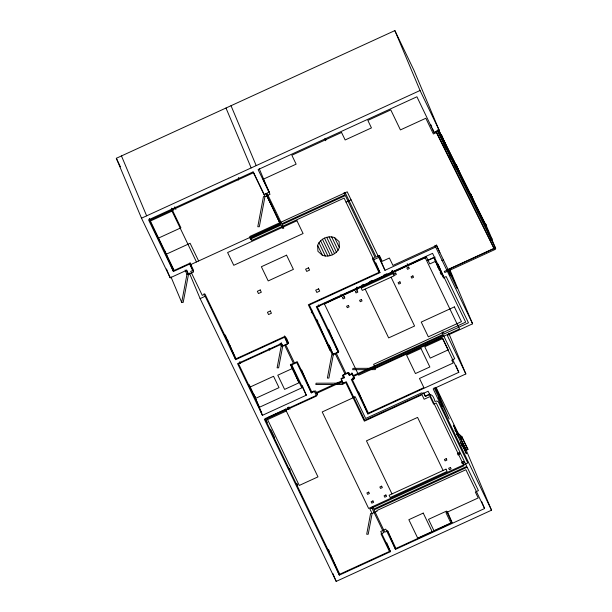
<?xml version="1.0" encoding="UTF-8"?>
<svg xmlns="http://www.w3.org/2000/svg" width="612" height="612" viewBox="0 0 612 612"><rect width="100%" height="100%" fill="white"/><g stroke="black" fill="none" stroke-linecap="round" stroke-linejoin="round"><path stroke-width="0.92" d="M186.629 269.984L188.481 274.39L183.202 302.397L181.688 302.397L186.958 274.39L185.107 269.999M238.198 180.142L238.711 177.404M311.301 312.839L311.829 310.039M329.21 345.076L333.288 354.769L328.904 378.071L327.382 378.071L331.765 354.769L333.288 354.769L338.321 352.458L328.698 329.554M343.164 383.143L342.919 384.458L315.838 384.535L316.083 383.219L343.164 383.143L346.254 381.727L364.798 420.268L428.14 391.229L464.003 465.755L369.885 508.901L372.111 513.529L368.21 534.245L366.695 534.245L370.589 513.537L372.111 513.529L377.145 511.219L376.831 510.561L465.908 469.725L484.582 508.534L395.497 549.369L385.759 529.128L380.725 531.438L390.464 551.68L339.323 575.119L264.338 419.274L317.513 394.901L315.601 390.93L311.332 392.889L296.751 362.579L291.71 364.89L306.298 395.199L262.426 415.311L237.563 363.627L281.428 343.516L282.706 346.17L278.628 367.82L277.114 367.827L281.183 346.17L282.706 346.17L287.739 343.86L284.412 335.934M338.076 250.224L339.385 247.585L339.102 241.602L334.565 237.571C328.055 235.215 320.022 238.787 317.628 245.335L317.926 251.31L322.44 255.349C328.047 257.369 334.672 255.028 338.076 250.224L331.65 236.875M461.463 436.371L459.91 437.412L465.885 449.835M456.529 434.252L460.461 437.932L462.014 436.892L467.989 449.307L466.436 450.348L463.162 447.288M467.583 448.458L466.023 449.499L461.44 445.207M495.682 248.526L494.312 249.16L435.889 131.511L437.259 130.876L495.682 248.526L491.49 238.542L437.718 130.264M188.481 274.39L186.522 270.328L170.182 277.817L141.502 218.193L116.318 158.294L394.862 30.6L413.919 70.204L439.102 130.104L434.061 132.414L416.917 96.78L258.119 169.578L270.007 194.302L264.973 196.605L263.451 196.613L257.782 226.738L259.304 226.738L264.973 196.605L253.077 171.888L148.555 219.807L173.425 271.491L189.651 264.047L193.514 272.08L188.481 274.39L186.958 274.39M141.502 218.193L420.046 90.507L394.862 30.6M158.585 238.053L180.907 227.817L172.714 210.788L150.391 221.024L149.282 218.385M166.342 254.179L190.11 243.278L198.625 260.972M342.414 381.551L315.555 393.86L316.595 396.018L265.34 419.518L339.775 574.217L389.462 551.435L381.016 533.886L383.755 532.631L371.706 507.585L372.716 507.118L373.672 509.108L466.78 466.421L436.249 402.964L433.617 404.165L429.968 396.584L424.147 399.253L421.982 394.755L364.347 421.171L345.803 382.63L343.454 383.709L340.991 378.591L343.347 377.52L342.452 375.661L345.191 374.406L335.009 353.239L332.27 354.493L308.333 304.753L378.95 272.378L372.417 258.8L375.156 257.545L345.344 195.58L282.117 224.566L283.807 228.077L282.798 228.544L281.107 225.032L250.392 239.116L250.01 238.32L280.724 224.237L265.983 193.591L280.143 223.594L190.783 264.56L190.057 262.823M346.048 202.151L351.081 199.849M465.518 448.565L491.528 510.194L336.195 581.4L200.124 298.595L205.165 296.292L204.048 293.645M375.883 262.93L379.953 272.623L309.335 304.99L333.288 354.769M379.953 272.623L344.097 198.097L251.654 240.47L249.75 236.5L347.218 191.816L384.986 270.313L435.683 247.072L434.941 245.313M361.983 285.138L363.689 284.358M369.686 281.604L372.257 280.426M383.387 275.323L386.815 273.755M324.414 303.965L425.241 257.736L425.057 257.292L324.222 303.521L324.414 303.965L358.686 375.202L459.52 328.973L425.241 257.736M427.306 260.475L433.931 257.438L439.439 270.42M428.293 260.268L435.147 257.124M441.795 260.666L443.509 259.878M490.847 239.705L492.04 239.154L485.301 223.311L485.982 224.734M205.165 296.292L235.651 359.657L284.557 337.235L287.739 343.86M250.14 387.029L273.549 376.296L279.011 387.641L255.602 398.374L249.122 384.604M341.251 379.172L344.349 377.757L343.233 375.11M344.349 377.757L342.98 374.911L348.014 372.601L349.383 375.447L352.214 374.154L354.118 378.117L351.296 379.417L367.927 413.987L458.801 372.333L455.833 365.288M342.032 380.756L315.172 393.065L314.132 390.907L311.783 391.986L297.187 361.646L294.441 362.901L285.62 344.556L288.359 343.301L285.008 336.332L236.102 358.747L204.997 294.097L202.258 295.359L190.715 271.368L193.453 270.114L190.102 263.145L173.762 270.634L149.573 220.358L253.651 172.653L264.132 194.432L265.753 193.69L280.143 223.594M267.681 417.445L285.552 409.252L286.049 410.438M449.644 269.188L472.602 323.802L447.311 335.399L465.854 373.94L433.181 388.918L491.528 510.194M352.527 397.517L354.218 396.744M425.485 396.561L423.81 393.309L421.377 392.958L365.685 418.478L355.258 396.798L322.21 411.945L368.631 508.434L467.767 462.986L438.406 401.977L436.983 401.013L434.964 401.472C433.35 395.046 430.955 392.59 425.485 396.561L425.302 396.117L429.853 394.182M438.597 398.756L440.235 398.007L435.346 387.855M451.97 522.441L433.962 530.696L428.499 519.351L446.508 511.097L451.97 522.441L447.586 512.022M454.815 430.144L462.014 436.892M456.529 432.225L462.42 437.741L460.867 438.781L457.592 435.713M457.065 433.969L458.411 435.231M467.438 448.795L467.989 449.307M460.201 442.797L465.579 447.831M438.46 129.469L486.203 225.874L438.36 129.537M437.863 129.775L458.181 170.694M459.872 174.106L472.15 198.831M473.849 202.243L485.698 226.111M453.943 163.228L454.785 164.934M461.563 178.574L464.523 184.541M466.642 188.802L468.761 193.063M477.651 210.964L478.5 212.67M444.021 144.126L446.14 148.387M449.529 155.211L451.641 159.472M455.03 166.296L455.879 168.002M488.055 232.79L491.015 238.757M491.359 237.739L492.04 239.154M420.046 90.507L439.102 130.104M439.821 252.588L436.471 244.861M448.466 270.55L457.11 288.512L449.529 270.481M435.683 247.072L472.602 323.802M458.801 372.333L442.162 337.755L375.538 368.302L352.933 368.363L352.68 369.679L375.294 369.617L375.538 368.302L373.634 364.331L465.663 322.142L432.562 253.353L316.282 306.65L338.321 352.458M392.437 271.147L393.218 272.768M392.238 271.208L393.065 272.929M391.902 271.147L392.728 272.868M325.133 138.335L325.905 139.941M391.091 277.205L414.576 326.02L388.658 337.901L365.173 289.086M461.861 437.205L467.04 447.969M460.461 437.932L466.436 450.348M436.134 387.503L458.48 433.946M435.53 387.358L449.162 419.052L434.107 387.763M435.461 387.388L437.901 392.46M457.516 433.625L453.438 425.149L459.038 438.46L466.375 453.722L463.23 446.232M425.302 396.117L423.756 393.003L424.139 393.761M334.565 237.571L339.385 247.585M356.972 286.959L357.928 288.94M356.391 287.671L357.209 289.377M443.111 470.483L417.575 417.407L366.45 440.847L391.978 493.915M329.057 236.875L336.424 252.167M326.693 237.311L334.557 253.666M324.49 238.114L332.523 254.799M322.463 239.254L330.327 255.602M320.589 240.753L327.948 256.053M318.944 242.696L325.37 256.046M317.628 245.335L322.44 255.349M340.83 294.609L341.611 296.223M285.781 408.801L286.6 410.499M171.597 210.268L196.467 261.959M265.256 418.21L267.306 422.464M270.58 429.28L274.673 437.794M289.422 468.44L290.241 470.146M296.797 483.771L297.616 485.469L296.889 483.732M149.978 220.175L174.168 270.45M116.318 158.294L120.419 166.808M486.762 228.643L487.825 231.168M430.733 124.488L431.843 127.128M432.585 128.887L434.061 132.414M448.275 270.565L450.493 275.836M438.077 264.093L443.937 278.032M440.166 272.149L441.26 274.75M433.931 257.438L438.299 267.834M448.818 333.418L465.854 373.94M407.209 263.68L407.89 265.31M392.445 270.45L393.133 272.08M391.795 271.032L392.522 272.761M439.225 398.473L442.545 406.376M438.536 397.05L440.755 402.321M378.69 255.334L384.986 270.313M481.621 501.48L484.582 508.534M378.048 255.663L378.79 257.423L373.748 259.733L373.014 257.973M325.003 138.955L325.745 140.722M429.624 394.22L429.808 394.663M429.394 394.281L429.586 394.725M429.173 394.35L429.356 394.794M428.958 394.434L429.142 394.878M351.9 372.83L354.118 378.117M352.742 377.872L353.484 379.631M358.67 391.963L367.927 413.987M348.274 372.807L349.383 375.447M318.324 304.883L319.066 306.65M259.274 168.751L269.272 192.535M231.022 105.708L256.206 165.615M316.985 319.609L318.095 322.241M318.829 324L329.922 350.378M253.108 171.995L253.842 173.754M225.989 108.018L251.172 167.917M387.725 530.872L395.497 549.369M386.761 542.867L390.464 551.68M316.404 392.261L317.138 394.021M250.545 237.823L251.287 239.59M301.701 369.985L311.332 392.889M286.378 337.908L288.604 343.194M302.221 385.506L306.298 395.199M291.343 364.561L298.641 381.926M290.348 364.262L291.809 367.736M281.222 342.643L282.339 345.29M280.074 343.539L280.816 345.29M268.982 348.488L269.716 350.248M288.94 406.881L289.943 409.183M288.007 407.676L288.749 409.336M287.946 407.661L288.604 409.436M287.862 407.783L288.535 409.397M328.583 549.576L329.692 552.215M330.434 553.982L339.323 575.119M332.859 573.475L336.195 581.4M266.832 417.835L267.329 419.021M254.584 395.949L255.602 398.374M253.972 394.61L261.745 413.108M174.787 206.818L175.881 209.419M239.835 361.57L240.577 363.329M253.911 395.046L262.426 415.311M172.783 208.478L173.517 210.237M227.565 339.836L228.674 342.483M229.416 344.242L234.228 355.694M225.285 334.986L235.651 359.657M171.605 208.157L172.347 209.908M189.812 263.267L193.147 271.2M189.383 273.051L200.124 298.595M164.536 250.346L173.425 271.491M121.467 155.93L146.643 215.837M170.97 276.907L181.688 302.397M166.479 269.005L170.182 277.817M341.542 132.467L291.855 155.241L296.139 164.154L263.129 179.285L269.28 192.076L266.985 193.124L281.734 223.778L344.961 194.792L344.005 192.803L345.015 192.344L376.166 257.078L379.463 255.564L382.225 261.301L389.385 258.019L392.95 265.424L436.486 245.466L448.03 269.456L494.121 248.327L436.601 132.49L433.38 133.967L425.822 118.269L400.416 129.912L390.785 109.892L367.843 120.411L371.453 127.908L345.153 139.964L341.542 132.467M296.942 220.748L227.61 252.534L233.753 265.302L303.085 233.524L296.942 220.748M286.569 255.181L261.37 266.733L268.201 280.923L293.4 269.372L286.569 255.181M260.238 289.958L257.354 291.281L258.448 293.553L261.324 292.23L260.238 289.958M308.494 267.842L305.61 269.158L306.704 271.43L309.588 270.114L308.494 267.842M270.343 310.965L267.459 312.288L268.553 314.56L271.43 313.237L270.343 310.965M318.6 288.849L315.716 290.165L316.809 292.437L319.693 291.113L318.6 288.849M426.403 256.872L317.284 306.895L338.757 351.517L336.019 352.78L346.201 373.947L348.939 372.685L349.834 374.544L352.183 373.465L353.223 375.623L443.034 334.458L442.055 332.423L443.18 331.911L444.151 333.938L468.44 322.807L446.179 276.548L443.44 277.81L435.499 261.316L429.792 263.933L426.403 256.872M392.881 273.618L361.202 288.145L362.289 290.409L393.975 275.882L392.881 273.618M344.181 296.629L342.383 297.455L343.064 298.878L344.87 298.052L344.181 296.629M357.14 290.692L355.35 291.511L356.031 292.934L357.829 292.108L357.14 290.692M395.681 273.029L393.876 273.855L394.564 275.27L396.362 274.444L395.681 273.029M408.64 267.084L406.835 267.911L407.523 269.334L409.321 268.507L408.64 267.084M348.419 305.434L346.614 306.26L347.302 307.683L349.1 306.857L348.419 305.434M361.378 299.49L359.588 300.316L360.269 301.731L362.059 300.913L361.378 299.49M399.911 281.826L398.114 282.652L398.794 284.075L400.6 283.249L399.911 281.826M412.878 275.882L411.073 276.708L411.754 278.131L413.559 277.305L412.878 275.882M280.977 344.418L238.565 363.865L259.442 407.255L301.854 387.817L290.692 364.622L293.439 363.36L284.611 345.015L281.872 346.277L280.977 344.418M494.741 248.304L444.281 271.43L444.802 272.516L495.261 249.382L494.741 248.304M292.176 368.6L277.779 375.202L284.611 389.393L299.008 382.798L292.176 368.6M454.364 306.887L421.232 322.073L428.331 336.829L461.463 321.644L454.364 306.887M443.417 335.246L353.606 376.418L354.646 378.576L352.298 379.654L368.378 413.085L423.887 387.641L419.472 378.461L453.155 363.023L451.755 360.108L454.724 358.754L443.417 335.246M420.979 348.511L406.575 355.113L415.449 373.557L429.853 366.955L420.979 348.511M442.782 338.512L424.782 346.759L430.244 358.119L448.244 349.865L442.782 338.512M286.301 411.027L267.574 419.61L299.253 485.454L317.98 476.87L286.301 411.027M368.699 492.124L366.902 492.951L367.582 494.366L369.38 493.54L368.699 492.124M381.659 486.18L379.861 487.007L380.542 488.43L382.347 487.603L381.659 486.18M446.224 458.663L444.419 459.49L445.108 460.905L446.905 460.079L446.224 458.663M459.184 452.719L457.386 453.546L458.067 454.968L459.864 454.142L459.184 452.719M372.938 500.922L371.132 501.748L371.813 503.163L373.618 502.337L372.938 500.922M385.897 494.986L384.091 495.812L384.772 497.219L386.577 496.393L385.897 494.986M445.995 469.159L389.102 495.238L390.196 497.51L447.089 471.431L445.995 469.159M450.463 467.461L448.657 468.287L449.338 469.71L451.143 468.884L450.463 467.461M463.422 461.524L461.616 462.351L462.305 463.766L464.103 462.94L463.422 461.524M467.163 467.216L374.054 509.895L384.764 532.165L387.511 530.91L395.949 548.459L451.013 523.222L445.964 512.726L478.194 497.954L475.348 492.04L478.431 490.633L467.163 467.216M423.244 513.093L408.839 519.695L417.713 538.139L432.118 531.537L423.244 513.093M471.378 195.32L470.689 193.905L477.437 209.74L471.378 195.32M456.766 165.906L456.085 164.49L462.833 180.333L456.766 165.906M442.162 136.499L441.482 135.076L448.221 150.919L442.162 136.499"/></g></svg>
